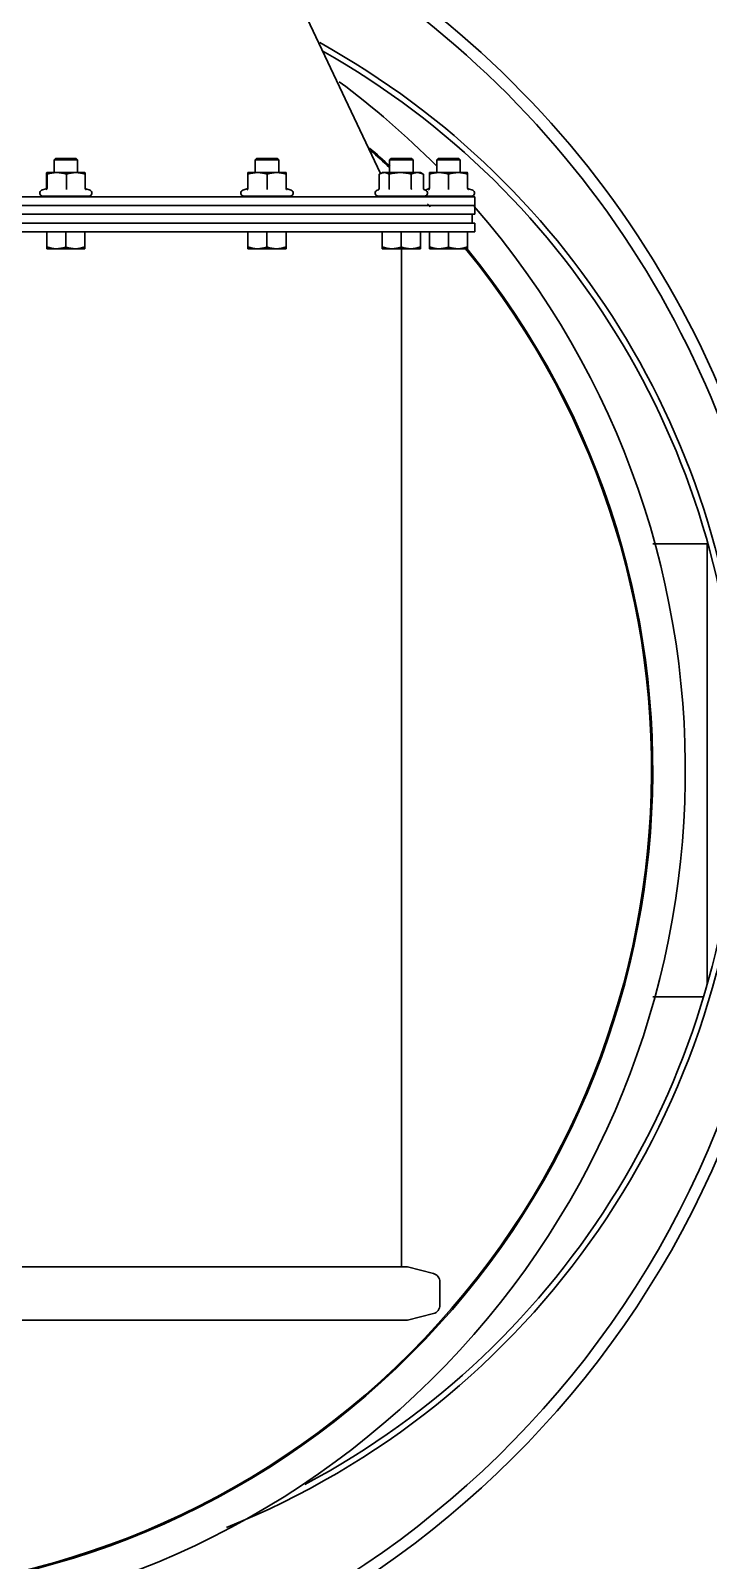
# Model space of a CAD drawing. Header units: millimetres. Extents: x 13935 to 21534, y -198 to 9202.
# Drawn here: x 14826 to 15057, y 317 to 837 of the extents above; entities that cross this region are included whole.
import ezdxf

# ---------------------------------------------------------------- set-up
doc = ezdxf.new("R2010")
doc.units = ezdxf.units.MM
doc.header["$LTSCALE"] = 326.7
doc.layers.get('0').update_dxf_attribs({"linetype": 'CONTINUOUS'})

msp = doc.modelspace()

# ---------------------------------------------------------------- linework, layer by layer
at = {"linetype": 'Continuous', "lineweight": 30}
for p, q in [((14945.07099, 788.25824), (14920.14286, 840.91223)), ((14834.48396, 793.34483), (14833.98396, 792.84483)), ((14833.98396, 792.84483), (14833.98396, 788.54483)), ((14841.98396, 792.84483), (14833.98396, 792.84483)), ((14841.48396, 793.34483), (14834.48396, 793.34483)), ((14841.48396, 793.34483), (14841.98396, 792.84483)), ((14841.98396, 792.84483), (14841.98396, 788.54483)), ((14902.93728, 793.34483), (14902.43728, 792.84483)), ((14902.43728, 792.84483), (14902.43728, 788.54483)), ((14910.43728, 792.84483), (14902.43728, 792.84483)), ((14909.93728, 793.34483), (14902.93728, 793.34483)), ((14909.93728, 793.34483), (14910.43728, 792.84483)), ((14910.43728, 792.84483), (14910.43728, 788.54483)), ((14948.67633, 793.34483), (14948.17633, 792.84483)), ((14948.17633, 792.84483), (14948.17633, 788.54483)), ((14956.17633, 792.84483), (14948.17633, 792.84483)), ((14955.67633, 793.34483), (14948.67633, 793.34483)), ((14955.67633, 793.34483), (14956.17633, 792.84483)), ((14956.17633, 792.84483), (14956.17633, 788.54483)), ((14964.73775, 793.34483), (14964.23775, 792.84483)), ((14964.23775, 792.84483), (14964.23775, 788.54483)), ((14972.23775, 792.84483), (14964.23775, 792.84483)), ((14971.73775, 793.34483), (14964.73775, 793.34483)), ((14971.73775, 793.34483), (14972.23775, 792.84483)), ((14972.23775, 792.84483), (14972.23775, 788.54483)), ((14831.38526, 787.96427), (14831.38526, 783.27164)), ((14844.4816, 788.54483), (14831.48631, 788.54483)), ((14831.58737, 783.15189), (14831.58737, 787.96427)), ((14838.18607, 787.96427), (14838.18607, 783.15189)), ((14844.58266, 787.96427), (14844.58266, 783.15189)), ((14899.88775, 787.96427), (14899.88775, 783.35302)), ((14912.9367, 788.54483), (14899.93786, 788.54483)), ((14899.98798, 783.15189), (14899.98798, 787.96427)), ((14906.53751, 787.96427), (14906.53751, 783.15189)), ((14912.98682, 787.96427), (14912.98682, 783.15189)), ((14944.68118, 787.96427), (14944.88221, 788.0871)), ((14944.68118, 787.96427), (14944.68118, 783.15189)), ((14958.67633, 788.54483), (14945.67634, 788.54483)), ((14948.08668, 787.96427), (14948.08668, 783.15189)), ((14955.58183, 787.96427), (14955.58183, 783.15189)), ((14958.67633, 788.54483), (14959.47037, 788.08639)), ((14959.67149, 787.96427), (14959.67149, 783.15189)), ((14974.7377, 788.54483), (14961.73781, 788.54483)), ((14961.75308, 783.15189), (14961.75308, 787.96427)), ((14968.26831, 787.96427), (14968.26831, 783.15189)), ((14974.75298, 787.96427), (14974.75298, 783.15189)), ((14537.23775, 780.34483), (14977.23775, 780.34483)), ((14831.15225, 783.0241), (14829.73759, 782.5092)), ((14830.08682, 780.54483), (14845.87998, 780.54483)), ((14830.2754, 780.34483), (14830.2754, 780.54483)), ((14831.15246, 783.02419), (14831.3322, 783.14047)), ((14831.18685, 780.34483), (14831.18685, 780.54483)), ((14831.38527, 783.15211), (14831.3782, 783.07167)), ((14832.76365, 780.34483), (14832.76365, 780.54483)), ((14834.85145, 780.34483), (14834.85145, 780.54483)), ((14837.24588, 780.34483), (14837.24588, 780.54483)), ((14839.71256, 780.34483), (14839.71256, 780.54483)), ((14842.01003, 780.34483), (14842.01003, 780.54483)), ((14843.91341, 780.34483), (14843.91341, 780.54483)), ((14844.58264, 783.15211), (14844.58952, 783.07165)), ((14844.63572, 783.14047), (14844.81546, 783.02419)), ((14844.81567, 783.0241), (14846.23033, 782.5092)), ((14845.23636, 780.34483), (14845.23636, 780.54483)), ((14845.8494, 780.34483), (14845.8494, 780.54483)), ((14899.6076, 783.02483), (14898.19091, 782.5092)), ((14914.29198, 780.54483), (14898.53836, 780.54483)), ((14898.70596, 780.34483), (14898.70596, 780.54483)), ((14899.58614, 780.34483), (14899.58614, 780.54483)), ((14899.6077, 783.02488), (14899.81005, 783.16317)), ((14901.13695, 780.34483), (14901.13695, 780.54483)), ((14903.2066, 780.34483), (14903.2066, 780.54483)), ((14905.59249, 780.34483), (14905.59249, 780.54483)), ((14907.90915, 780.54483), (14907.90915, 780.34483)), ((14908.06107, 780.34483), (14908.06107, 780.54483)), ((14910.37071, 780.34483), (14910.37071, 780.54483)), ((14912.29531, 780.34483), (14912.29531, 780.54483)), ((14912.98681, 783.15211), (14912.98879, 783.11178)), ((14913.06453, 783.16316), (14913.26688, 783.02488)), ((14913.26697, 783.02483), (14914.68366, 782.5092)), ((14913.64649, 780.34483), (14913.64649, 780.54483)), ((14914.29198, 780.34483), (14914.29198, 780.54483)), ((14944.49072, 782.7133), (14943.92996, 782.5092)), ((14944.27541, 782.63094), (14944.4863, 782.71151)), ((14960.07633, 780.54483), (14944.27633, 780.54483)), ((14944.35475, 780.34483), (14944.35475, 780.54483)), ((14945.08067, 780.34483), (14945.08067, 780.54483)), ((14946.50116, 780.34483), (14946.50116, 780.54483)), ((14948.47718, 780.34483), (14948.47718, 780.54483)), ((14950.81529, 780.34483), (14950.81529, 780.54483)), ((14953.28664, 780.34483), (14953.28664, 780.54483)), ((14955.6493, 780.34483), (14955.6493, 780.54483)), ((14957.672, 780.34483), (14957.672, 780.54483)), ((14959.15675, 780.34483), (14959.15675, 780.54483)), ((14960.07726, 782.63094), (14959.86637, 782.71151)), ((14959.95821, 780.34483), (14959.95821, 780.54483)), ((14960.07854, 782.63447), (14960.42271, 782.5092)), ((14961.40867, 783.02505), (14960.20704, 782.5877)), ((14960.34389, 780.54483), (14976.13769, 780.54483)), ((14960.49169, 780.34483), (14960.49169, 780.54483)), ((14961.35039, 780.34483), (14961.35039, 780.54483)), ((14962.88326, 780.34483), (14962.88326, 780.54483)), ((14964.94028, 780.43121), (14964.94028, 780.54483)), ((14967.32007, 780.34483), (14967.32007, 780.54483)), ((14969.67554, 780.54483), (14969.67554, 780.34483)), ((14969.78969, 780.34483), (14969.78969, 780.54483)), ((14972.1074, 780.34483), (14972.1074, 780.54483)), ((14974.04632, 780.34483), (14974.04632, 780.54483)), ((14974.75296, 783.15211), (14974.75327, 783.1396)), ((14974.87944, 783.14633), (14975.06681, 783.02506)), ((14975.06684, 783.02505), (14976.48413, 782.5092)), ((14975.41666, 780.34483), (14975.41666, 780.54483)), ((14976.08427, 780.34483), (14976.08427, 780.54483)), ((14976.13775, 780.36805), (14976.13775, 780.54483)), ((14977.23775, 780.34483), (14977.23775, 777.34483)), ((14977.23775, 777.34483), (14537.23775, 777.34483)), ((14977.23775, 774.34483), (14977.23775, 777.34483)), ((14537.23315, 771.34483), (14977.24235, 771.34483)), ((14977.23775, 774.34483), (14757.23775, 774.34483)), ((14976.23775, 774.34483), (14976.23775, 771.34483)), ((14977.24235, 768.34483), (14977.24235, 771.34483)), ((14537.23315, 768.34483), (14977.24235, 768.34483)), ((14831.48391, 768.34483), (14831.48391, 763.24539)), ((14837.98386, 768.34483), (14837.98386, 763.24539)), ((14844.48391, 768.34483), (14844.48391, 763.24539)), ((14899.93724, 768.34483), (14899.93724, 763.24539)), ((14906.43719, 768.34483), (14906.43719, 763.24539)), ((14912.93724, 768.34483), (14912.93724, 763.24539)), ((14945.67629, 768.34483), (14945.67629, 763.24539)), ((14952.17624, 768.34483), (14952.17624, 763.24539)), ((14958.67629, 768.34483), (14958.67629, 763.24539)), ((14961.7377, 768.34483), (14961.7377, 763.24539)), ((14968.23766, 768.34483), (14968.23766, 763.24539)), ((14974.7377, 768.34483), (14974.7377, 763.24539)), ((14831.48391, 763.24539), (14831.48396, 762.66483)), ((14831.48396, 762.66483), (14844.48396, 762.66483)), ((14844.48396, 762.66483), (14844.48391, 763.24539)), ((14899.93724, 763.24539), (14899.93728, 762.66483)), ((14899.93728, 762.66483), (14912.93728, 762.66483)), ((14912.93728, 762.66483), (14912.93724, 763.24539)), ((14945.67629, 763.24539), (14945.67633, 762.66483)), ((14945.67633, 762.66483), (14958.67633, 762.66483)), ((14952.23775, 416.39523), (14952.23775, 762.66483)), ((14958.67633, 762.66483), (14958.67629, 763.24539)), ((14961.7377, 763.24539), (14961.73775, 762.66483)), ((14961.73775, 762.66483), (14974.73775, 762.66483)), ((14974.73775, 762.66483), (14974.7377, 763.24539)), ((15056.23775, 662.28483), (15037.786, 662.28483)), ((15056.23775, 662.28483), (15056.23775, 512.53994)), ((15056.52259, 662.28483), (15056.23775, 662.28483)), ((15054.75419, 508.28483), (15037.83717, 508.28483)), ((14560.24907, 416.39523), (14954.22644, 416.39523)), ((14963.07215, 414.16185), (14954.22644, 416.39523)), ((14965.33775, 403.43653), (14965.33775, 411.25313)), ((14954.22644, 398.29442), (14560.24907, 398.29442)), ((14963.07215, 400.52781), (14954.22644, 398.29442))]:
    msp.add_line(p, q, dxfattribs=at)
for points in [[(14831.3322, 783.14047), (14831.40988, 783.25134), (14831.41828, 783.27164)], [(14899.81005, 783.16317), (14899.89423, 783.29994), (14899.90957, 783.34702), (14899.91095, 783.35302)], [(14961.4087, 783.02506), (14961.597, 783.14729), (14961.70614, 783.32099), (14961.72253, 783.38081)]]:
    msp.add_lwpolyline(points, dxfattribs=at)
for centre, radius, start, end in [((14757.23775, 585.28483), 330, 16.4047286, 70.6029882), ((14757.23775, 585.28483), 326, 15.9958988, 70.3703203), ((14788.7018, 587.8087), 280, 0.9208647, 61.0119394), ((14788.7018, 587.8087), 278, 0.9274902, 60.5336982), ((14757.23775, 585.28483), 291.6, 44.8103912, 53.405694), ((14757.23775, 585.28483), 280.49174, 47.0548345, 48.9618468), ((14757.23775, 585.28483), 280.1, 47.0290788, 48.8018814), ((14830.08396, 781.55755), 1.01272, 110, 270), ((14839.01804, 781.34483), 1, 288.4146016, 306.8698976), ((14840.77412, 781.34483), 1, 295.800371, 306.8698976), ((14845.88396, 781.55755), 1.01272, 270, 70), ((14898.53728, 781.55755), 1.01272, 110, 270), ((14907.39974, 781.34483), 1, 288.4146016, 306.8698976), ((14909.14884, 781.34483), 1, 288.4146016, 306.8698976), ((14914.33728, 781.55755), 1.01272, 270, 70), ((14944.27633, 781.55755), 1.01272, 110, 270), ((14954.50804, 781.34483), 1, 288.4146016, 306.8698976), ((14960.07633, 781.55755), 1.01272, 270, 70), ((14960.33775, 781.55755), 1.01272, 262.2060813, 270), ((14969.1515, 781.34483), 1, 295.9390719, 301.9359737), ((14970.89563, 781.34483), 1, 288.4146016, 306.8698976), ((14976.13775, 781.55755), 1.01272, 270, 70), ((14757.23775, 585.28483), 291.6, 228.1559176, 41.1159785), ((14757.23775, 585.28483), 280.49174, 43.1005962, 43.3702131), ((14757.23775, 585.28483), 280.1, 42.4051364, 42.4523451), ((14757.23775, 585.28483), 280.49174, 225, 39.2410083), ((14757.23775, 585.28483), 280.1, 225, 39.276366), ((14833.29472, 777.31073), 14.82639, 287.8184027, 288.4374814), ((14842.68623, 777.35061), 14.86842, 251.5627443, 252.1802991), ((14901.74805, 777.31073), 14.82639, 287.8184027, 288.4374814), ((14911.13956, 777.35061), 14.86842, 251.5627443, 252.1802991), ((14947.4871, 777.31073), 14.82639, 287.8184027, 288.4374814), ((14956.87861, 777.35061), 14.86842, 251.5627443, 252.1802991), ((14963.54852, 777.31073), 14.82639, 287.8184027, 288.4374814), ((14972.94003, 777.35061), 14.86842, 251.5627443, 252.1802991), ((14757.23775, 585.28483), 330, 175.4945109, 340.9909576), ((14757.23775, 585.28483), 326, 175.4945109, 343.4760374), ((14788.7018, 587.8087), 280, 291.7930375, 359.0791353), ((14788.7018, 587.8087), 278, 298.0173293, 359.0725098), ((14962.33775, 411.25313), 3, 0, 75.83), ((14962.33775, 403.43653), 3, 284.17, 0)]:
    msp.add_arc(centre, radius, start, end, dxfattribs=at)
for points, knots in [([(14831.48631, 788.54483), (14831.43126, 788.54483), (14831.4475, 788.2396), (14831.39846, 788.1058), (14831.38526, 787.96427)], [0, 0, 0, 0, 0.279190455, 1, 1, 1, 1]), ([(14831.48631, 788.54483), (14831.54135, 788.54483), (14831.52516, 788.23963), (14831.57417, 788.10582), (14831.58737, 787.96427)], [0, 0, 0, 0, 0.279073955, 1, 1, 1, 1]), ([(14844.58266, 787.96427), (14844.56945, 788.10582), (14844.52045, 788.23963), (14844.53663, 788.54483), (14844.4816, 788.54483)], [0, 0, 0, 0, 0.720926047, 1, 1, 1, 1]), ([(14899.93786, 788.54483), (14899.99087, 788.54483), (14899.92285, 788.2313), (14899.98144, 788.10555), (14899.98798, 787.96427)], [0, 0, 0, 0, 0.27263249, 1, 1, 1, 1]), ([(14912.98682, 787.96427), (14912.98028, 788.10555), (14912.92169, 788.2313), (14912.98971, 788.54483), (14912.9367, 788.54483)], [0, 0, 0, 0, 0.727367512, 1, 1, 1, 1]), ([(14961.73781, 788.54483), (14961.7902, 788.54483), (14961.6843, 788.22866), (14961.75109, 788.10547), (14961.75308, 787.96427)], [0, 0, 0, 0, 0.270636344, 1, 1, 1, 1]), ([(14974.75298, 787.96427), (14974.75098, 788.10547), (14974.68419, 788.22866), (14974.7901, 788.54483), (14974.7377, 788.54483)], [0, 0, 0, 0, 0.729363657, 1, 1, 1, 1]), ([(14830.11728, 780.54483), (14830.11029, 780.50389), (14830.12171, 780.46577), (14830.0676, 780.36782), (14830.08599, 780.36782)], [0, 0, 0, 0, 0.693135878, 1, 1, 1, 1]), ([(14830.72627, 780.54483), (14830.69468, 780.5018), (14830.64146, 780.43481), (14830.56446, 780.36782), (14830.52788, 780.36782)], [0, 0, 0, 0, 0.593356757, 1, 1, 1, 1]), ([(14831.24108, 782.63094), (14831.3703, 782.68612), (14831.59657, 782.82574), (14831.53296, 783.0371), (14831.50468, 783.08553)], [0, 0, 0, 0, 0.714718739, 1, 1, 1, 1]), ([(14836.12168, 780.53586), (14836.13074, 780.54533), (14836.14852, 780.56526), (14836.16493, 780.58633), (14836.17293, 780.59732)], [0, 0, 0, 0, 0.490814906, 1, 1, 1, 1]), ([(14838.45086, 780.43528), (14838.48558, 780.45404), (14838.55367, 780.50095), (14838.6087, 780.56277), (14838.63331, 780.59732)], [0, 0, 0, 0, 0.482022274, 1, 1, 1, 1]), ([(14840.86497, 780.43528), (14840.8971, 780.45409), (14840.95982, 780.50141), (14841.00863, 780.56303), (14841.03012, 780.59732)], [0, 0, 0, 0, 0.479194114, 1, 1, 1, 1]), ([(14842.99707, 780.43528), (14843.01333, 780.44691), (14843.04498, 780.47366), (14843.07183, 780.5052), (14843.08435, 780.52236)], [0, 0, 0, 0, 0.484901037, 1, 1, 1, 1]), ([(14843.08435, 780.52236), (14843.09264, 780.53374), (14843.10861, 780.55809), (14843.12227, 780.5838), (14843.12876, 780.59732)], [0, 0, 0, 0, 0.484347594, 1, 1, 1, 1]), ([(14844.58707, 783.07135), (14844.59405, 783.00686), (14844.61763, 782.8895), (14844.69656, 782.78191), (14844.74757, 782.7608)], [0, 0, 0, 0, 0.540259009, 1, 1, 1, 1]), ([(14844.63846, 780.43528), (14844.65746, 780.45528), (14844.69284, 780.50664), (14844.71447, 780.56472), (14844.72379, 780.59732)], [0, 0, 0, 0, 0.448724015, 1, 1, 1, 1]), ([(14844.74757, 782.7608), (14844.76848, 782.75214), (14844.81993, 782.74401), (14844.86944, 782.75808), (14844.89484, 782.76879)], [0, 0, 0, 0, 0.450830302, 1, 1, 1, 1]), ([(14845.62845, 780.43528), (14845.63176, 780.44337), (14845.63794, 780.46103), (14845.64261, 780.47913), (14845.64479, 780.48882)], [0, 0, 0, 0, 0.467930941, 1, 1, 1, 1]), ([(14845.64479, 780.48882), (14845.64843, 780.50507), (14845.6545, 780.54112), (14845.65781, 780.57751), (14845.65907, 780.59732)], [0, 0, 0, 0, 0.456147478, 1, 1, 1, 1]), ([(14898.56149, 780.54483), (14898.55498, 780.50009), (14898.54902, 780.48583), (14898.53475, 780.36027), (14898.54075, 780.3718)], [0, 0, 0, 0, 0.776600101, 1, 1, 1, 1]), ([(14899.1379, 780.54483), (14899.10738, 780.5019), (14899.05632, 780.43582), (14898.98199, 780.36782), (14898.94644, 780.36782)], [0, 0, 0, 0, 0.597091428, 1, 1, 1, 1]), ([(14899.63883, 782.63094), (14899.76877, 782.68598), (14899.99731, 782.82494), (14899.93307, 783.03717), (14899.9046, 783.08553)], [0, 0, 0, 0, 0.715494075, 1, 1, 1, 1]), ([(14906.79707, 780.43528), (14906.83184, 780.45404), (14906.90003, 780.50095), (14906.95519, 780.56277), (14906.97987, 780.59732)], [0, 0, 0, 0, 0.48200563, 1, 1, 1, 1]), ([(14909.21816, 780.43528), (14909.25047, 780.45409), (14909.31353, 780.50137), (14909.36274, 780.56301), (14909.38441, 780.59732)], [0, 0, 0, 0, 0.47945539, 1, 1, 1, 1]), ([(14911.36704, 780.43528), (14911.39408, 780.4544), (14911.44641, 780.50307), (14911.48408, 780.56367), (14911.50047, 780.59732)], [0, 0, 0, 0, 0.469439621, 1, 1, 1, 1]), ([(14912.98793, 783.11174), (14912.99318, 783.01599), (14913.00229, 782.81773), (14913.22308, 782.73751), (14913.29668, 782.76879)], [0, 0, 0, 0, 0.545260079, 1, 1, 1, 1]), ([(14913.03336, 780.43528), (14913.05275, 780.45523), (14913.08895, 780.50646), (14913.11128, 780.56468), (14913.12091, 780.59732)], [0, 0, 0, 0, 0.449780539, 1, 1, 1, 1]), ([(14914.05401, 780.43528), (14914.05993, 780.44889), (14914.07036, 780.48038), (14914.07684, 780.51284), (14914.07966, 780.53081)], [0, 0, 0, 0, 0.449184378, 1, 1, 1, 1]), ([(14914.07966, 780.53081), (14914.08131, 780.5413), (14914.08423, 780.56343), (14914.08624, 780.58565), (14914.0871, 780.59732)], [0, 0, 0, 0, 0.475760253, 1, 1, 1, 1]), ([(14944.27799, 780.43528), (14944.2785, 780.45779), (14944.28185, 780.5119), (14944.28711, 780.56583), (14944.29048, 780.59732)], [0, 0, 0, 0, 0.41553071, 1, 1, 1, 1]), ([(14944.46501, 782.75284), (14944.44395, 782.74876), (14944.39622, 782.7477), (14944.3504, 782.75992), (14944.32653, 782.7688)], [0, 0, 0, 0, 0.457282432, 1, 1, 1, 1]), ([(14944.61464, 780.43528), (14944.62751, 780.45687), (14944.65309, 780.51), (14944.67299, 780.56534), (14944.68339, 780.59732)], [0, 0, 0, 0, 0.427753949, 1, 1, 1, 1]), ([(14945.69149, 780.43528), (14945.71394, 780.45548), (14945.75852, 780.50641), (14945.79294, 780.56443), (14945.80977, 780.59732)], [0, 0, 0, 0, 0.449761123, 1, 1, 1, 1]), ([(14954.46621, 780.43686), (14954.49872, 780.4556), (14954.56222, 780.50242), (14954.61238, 780.56339), (14954.6346, 780.59732)], [0, 0, 0, 0, 0.480597203, 1, 1, 1, 1]), ([(14956.68819, 780.43528), (14956.71654, 780.4543), (14956.77158, 780.50259), (14956.81207, 780.5635), (14956.82973, 780.59732)], [0, 0, 0, 0, 0.472290178, 1, 1, 1, 1]), ([(14958.47129, 780.43528), (14958.49246, 780.45499), (14958.53251, 780.50561), (14958.55823, 780.56445), (14958.56935, 780.59732)], [0, 0, 0, 0, 0.45471144, 1, 1, 1, 1]), ([(14959.6382, 780.43528), (14959.6499, 780.45645), (14959.66965, 780.5098), (14959.67931, 780.56545), (14959.68318, 780.59732)], [0, 0, 0, 0, 0.42972801, 1, 1, 1, 1]), ([(14959.88777, 782.753), (14959.90881, 782.74893), (14959.95649, 782.74787), (14960.00226, 782.76009), (14960.0261, 782.76895)], [0, 0, 0, 0, 0.457347437, 1, 1, 1, 1]), ([(14960.07574, 780.54483), (14960.07667, 780.50399), (14960.07205, 780.46297), (14960.08227, 780.36782), (14960.06354, 780.36782)], [0, 0, 0, 0, 0.685597615, 1, 1, 1, 1]), ([(14960.35656, 780.54483), (14960.35383, 780.52357), (14960.34838, 780.48391), (14960.3428, 780.44426), (14960.34042, 780.42582)], [0, 0, 0, 0, 0.535424377, 1, 1, 1, 1]), ([(14960.91064, 780.54483), (14960.8956, 780.5232), (14960.86588, 780.48223), (14960.83335, 780.44331), (14960.81654, 780.42582)], [0, 0, 0, 0, 0.520524673, 1, 1, 1, 1]), ([(14961.40202, 782.63094), (14961.49326, 782.66938), (14961.69338, 782.74909), (14961.71893, 783.00161), (14961.66925, 783.08553)], [0, 0, 0, 0, 0.503776058, 1, 1, 1, 1]), ([(14968.52426, 780.43528), (14968.55906, 780.45404), (14968.6273, 780.50096), (14968.68254, 780.56277), (14968.70728, 780.59732)], [0, 0, 0, 0, 0.48198811, 1, 1, 1, 1]), ([(14970.94986, 780.43528), (14970.98228, 780.45408), (14971.04558, 780.50134), (14971.09505, 780.56299), (14971.11685, 780.59732)], [0, 0, 0, 0, 0.479626119, 1, 1, 1, 1]), ([(14973.10999, 780.43528), (14973.13722, 780.45439), (14973.18994, 780.503), (14973.22802, 780.56365), (14973.24459, 780.59732)], [0, 0, 0, 0, 0.469866853, 1, 1, 1, 1]), ([(14974.75307, 783.13959), (14974.75482, 783.03889), (14974.75616, 782.83334), (14974.98494, 782.73621), (14975.06121, 782.76879)], [0, 0, 0, 0, 0.548415886, 1, 1, 1, 1]), ([(14974.79319, 780.43528), (14974.81283, 780.45519), (14974.84958, 780.50634), (14974.8724, 780.56465), (14974.88223, 780.59732)], [0, 0, 0, 0, 0.450495335, 1, 1, 1, 1]), ([(14975.83469, 780.43528), (14975.84077, 780.44875), (14975.85156, 780.47989), (14975.85836, 780.51206), (14975.86134, 780.52986)], [0, 0, 0, 0, 0.450155909, 1, 1, 1, 1]), ([(14975.86134, 780.52986), (14975.86312, 780.54048), (14975.8663, 780.56292), (14975.86851, 780.58547), (14975.86946, 780.59732)], [0, 0, 0, 0, 0.475475519, 1, 1, 1, 1])]:
    msp.add_open_spline(points, degree=3, knots=knots, dxfattribs=at)
for points in [[(14831.58737, 787.96427), (14832.64832, 788.31263), (14833.77004, 788.54483), (14834.88672, 788.54483)], [(14834.88672, 788.54483), (14836.0034, 788.54483), (14837.12512, 788.31263), (14838.18607, 787.96427)], [(14838.18607, 787.96427), (14839.21232, 788.31188), (14840.30085, 788.54483), (14841.38436, 788.54483)], [(14841.38436, 788.54483), (14842.46788, 788.54483), (14843.55641, 788.31188), (14844.58266, 787.96427)], [(14899.98798, 787.96427), (14901.04049, 788.31246), (14902.15414, 788.54483), (14903.26275, 788.54483)], [(14903.26275, 788.54483), (14904.37136, 788.54483), (14905.485, 788.31246), (14906.53751, 787.96427)], [(14906.53751, 787.96427), (14907.57282, 788.31209), (14908.67, 788.54483), (14909.76217, 788.54483)], [(14909.76217, 788.54483), (14910.85433, 788.54483), (14911.95152, 788.31209), (14912.98682, 787.96427)], [(14944.8823, 788.08637), (14945.33559, 788.34795), (14945.86058, 788.54483), (14946.38393, 788.54483)], [(14946.38393, 788.54483), (14946.56777, 788.54483), (14946.7526, 788.52203), (14946.93166, 788.4804)], [(14946.93166, 788.4804), (14947.3424, 788.38489), (14947.73089, 788.19064), (14948.08668, 787.96427)], [(14948.08668, 787.96427), (14949.30105, 788.31532), (14950.57016, 788.54483), (14951.83426, 788.54483)], [(14951.83426, 788.54483), (14953.09835, 788.54483), (14954.36746, 788.31532), (14955.58183, 787.96427)], [(14955.58183, 787.96427), (14956.20794, 788.29598), (14956.91811, 788.54483), (14957.62666, 788.54483)], [(14957.62666, 788.54483), (14957.84696, 788.54483), (14958.06814, 788.52228), (14958.28442, 788.4804)], [(14958.28442, 788.4804), (14958.51711, 788.43534), (14958.74603, 788.36776), (14958.96796, 788.28457)], [(14958.96796, 788.28457), (14959.20924, 788.19414), (14959.4438, 788.0849), (14959.67149, 787.96427)], [(14961.75308, 787.96427), (14962.79971, 788.31233), (14963.90772, 788.54483), (14965.01069, 788.54483)], [(14965.01069, 788.54483), (14966.11367, 788.54483), (14967.22168, 788.31233), (14968.26831, 787.96427)], [(14968.26831, 787.96427), (14969.30968, 788.31222), (14970.41267, 788.54483), (14971.51064, 788.54483)], [(14971.51064, 788.54483), (14972.60861, 788.54483), (14973.7116, 788.31222), (14974.75298, 787.96427)], [(14832.0457, 780.54483), (14831.94529, 780.46293), (14831.82919, 780.36782), (14831.69962, 780.36782)], [(14833.9464, 780.54483), (14833.7566, 780.42605), (14833.46917, 780.3029), (14833.28462, 780.4297)], [(14838.18606, 783.15211), (14838.18605, 783.0243), (14838.1858, 782.64135), (14838.19546, 782.7688)], [(14900.42883, 780.54483), (14900.33037, 780.46325), (14900.21639, 780.36782), (14900.08853, 780.36782)], [(14902.30791, 780.54483), (14902.12033, 780.42647), (14901.83455, 780.30294), (14901.65254, 780.4297)], [(14906.5375, 783.15211), (14906.5375, 783.02433), (14906.53707, 782.64111), (14906.54209, 782.7688)], [(14944.68119, 783.15211), (14944.6813, 783.00077), (14944.61358, 782.78167), (14944.46501, 782.75284)], [(14947.17679, 780.3546), (14947.32637, 780.37542), (14947.47722, 780.47058), (14947.55935, 780.59732)], [(14948.08667, 783.15211), (14948.08676, 783.00896), (14948.01125, 782.68807), (14947.89303, 782.76879)], [(14949.31244, 780.3546), (14949.48129, 780.37407), (14949.66148, 780.45944), (14949.76087, 780.59732)], [(14952.27343, 780.54483), (14952.1048, 780.45412), (14951.91843, 780.36782), (14951.72695, 780.36782)], [(14955.58183, 783.15189), (14955.58176, 783.01336), (14955.63551, 782.6811), (14955.7428, 782.76873)], [(14959.67148, 783.15211), (14959.67137, 783.0008), (14959.73922, 782.78177), (14959.88777, 782.753)], [(14962.18194, 780.54483), (14962.08483, 780.46348), (14961.97231, 780.36782), (14961.84562, 780.36782)], [(14964.04603, 780.54483), (14963.85999, 780.42676), (14963.57537, 780.30297), (14963.39512, 780.4297)], [(14965.79598, 780.3546), (14965.96701, 780.37392), (14966.15057, 780.45807), (14966.25175, 780.59732)], [(14968.26829, 783.15211), (14968.26829, 783.02434), (14968.26775, 782.64104), (14968.26958, 782.7688)], [(14834.73388, 762.66483), (14833.63341, 762.66483), (14832.52791, 762.89738), (14831.48391, 763.24539)], [(14837.83161, 763.19554), (14836.83423, 762.87501), (14835.78151, 762.66483), (14834.73388, 762.66483)], [(14841.23388, 762.66483), (14840.18627, 762.66483), (14839.13353, 762.87497), (14838.13616, 763.19552)], [(14844.48391, 763.24539), (14843.43989, 762.89738), (14842.33437, 762.66483), (14841.23388, 762.66483)], [(14903.18721, 762.66483), (14902.08674, 762.66483), (14900.98124, 762.89738), (14899.93724, 763.24539)], [(14906.28494, 763.19554), (14905.28756, 762.87501), (14904.23483, 762.66483), (14903.18721, 762.66483)], [(14909.68721, 762.66483), (14908.63959, 762.66483), (14907.58686, 762.87497), (14906.58949, 763.19552)], [(14912.93724, 763.24539), (14911.89322, 762.89738), (14910.7877, 762.66483), (14909.68721, 762.66483)], [(14948.92626, 762.66483), (14947.82579, 762.66483), (14946.72029, 762.89738), (14945.67629, 763.24539)], [(14952.02399, 763.19554), (14951.02661, 762.87501), (14949.97388, 762.66483), (14948.92626, 762.66483)], [(14955.42626, 762.66483), (14954.37864, 762.66483), (14953.32591, 762.87497), (14952.32854, 763.19552)], [(14958.67629, 763.24539), (14957.63227, 762.89738), (14956.52675, 762.66483), (14955.42626, 762.66483)], [(14964.98768, 762.66483), (14963.88721, 762.66483), (14962.78171, 762.89738), (14961.7377, 763.24539)], [(14968.08541, 763.19554), (14967.08803, 762.87501), (14966.0353, 762.66483), (14964.98768, 762.66483)], [(14971.48768, 762.66483), (14970.44006, 762.66483), (14969.38733, 762.87497), (14968.38996, 763.19552)], [(14974.7377, 763.24539), (14973.69369, 762.89738), (14972.58817, 762.66483), (14971.48768, 762.66483)]]:
    msp.add_open_spline(points, degree=3, dxfattribs=at)

doc.saveas('drawing.dxf')
